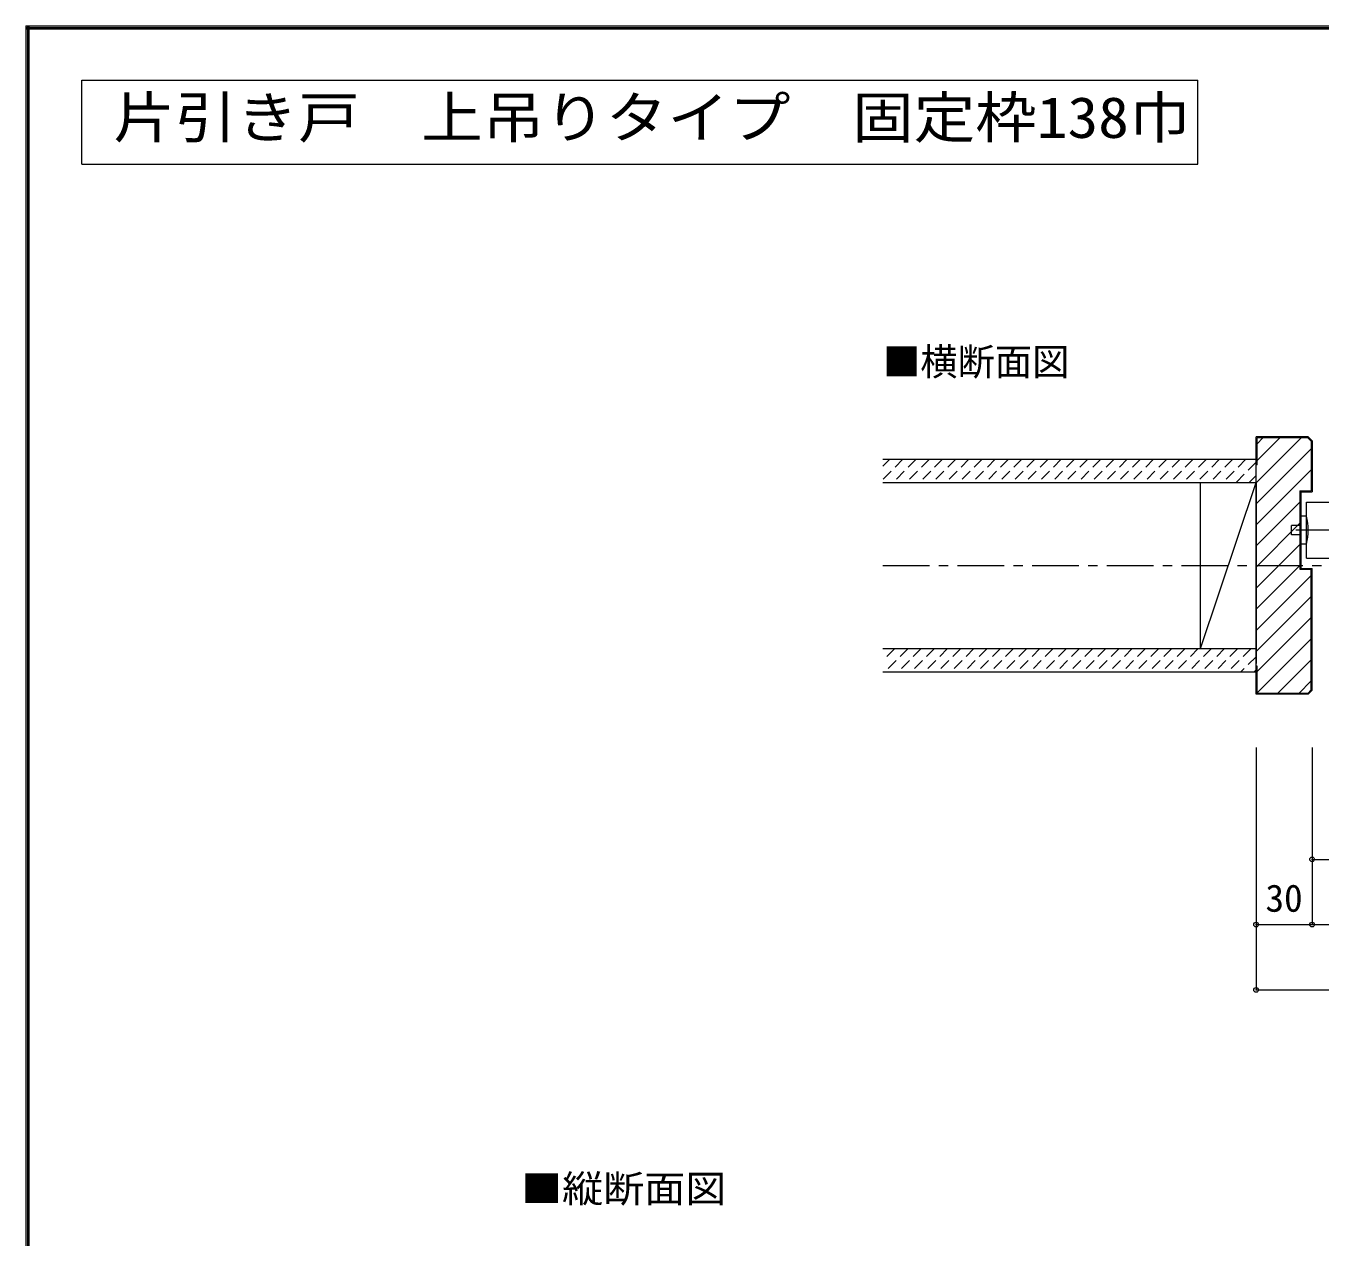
# Model space of a CAD drawing. Units: millimetres at full size, sheet at 1:5; details may follow other scales. Extents: x -973 to 977, y -718 to 696.
# Drawn here: x -973 to -280, y 46 to 696 of the extents above; entities that cross this region are included whole.
import ezdxf
from ezdxf.enums import TextEntityAlignment as Align

# ---------------------------------------------------------------- set-up
doc = ezdxf.new("R2010")
doc.units = ezdxf.units.MM
doc.header["$LTSCALE"] = 5
doc.header["$PDMODE"] = 32
doc.header["$PDSIZE"] = 2.5
doc.linetypes.add('CHAIN1', pattern=[8, 5, -1, 1, -1])
doc.linetypes.add('DASHED1', pattern=[1.8, 1.2, -0.6])
for name, color, linetype, lineweight in [('0-1_通り芯', 4, 'CHAIN1', 9), ('0-2_柱', 7, 'Continuous', 9), ('0-3_仕上げ', 2, 'Continuous', 9), ('0-4_枠', 3, 'Continuous', 9), ('0-6_扉', 2, 'Continuous', 9), ('0-7_金物', 7, 'Continuous', 9), ('0-A_文字', 7, 'Continuous', 9), ('0-B_寸法', 7, 'Continuous', 9), ('0-C_ハッチ', 4, 'DASHED1', 9), ('F-1_枠', 6, 'Continuous', 9)]:
    doc.layers.add(name, color=color, linetype=linetype, lineweight=lineweight)
doc.styles.add('ＭＳ ゴシック', font='')
doc.styles.get('ＭＳ ゴシック').set_extended_font_data('MS Gothic')

msp = doc.modelspace()

# ---------------------------------------------------------------- linework, layer by layer
at = {"layer": '0-1_通り芯'}
for p, q in [((292.306, 425.5), (-294.993, 425.5)), ((-513.993, 406.5), (511.306, 406.5))]:
    msp.add_line(p, q, dxfattribs=at)
at = {"layer": '0-2_柱', "color": 3}
for p, q in [((-343.872, 362), (-343.872, 451)), ((-313.993, 451), (-313.993, 354))]:
    msp.add_line(p, q, dxfattribs=at)
at = {"layer": '0-2_柱'}
msp.add_line((-343.872, 362), (-313.993, 451), dxfattribs=at)
at = {"layer": '0-3_仕上げ'}
for p, q in [((-513.993, 463.5), (-313.993, 463.5)), ((-513.993, 451), (-313.993, 451)), ((-513.993, 362), (-313.993, 362)), ((-513.993, 349.5), (-313.993, 349.5))]:
    msp.add_line(p, q, dxfattribs=at)
at = {"layer": '0-4_枠'}
for p, q in [((-313.993, 337.5), (-313.993, 475.5)), ((-286.114, 475.5), (-313.993, 475.5)), ((-313.493, 460.5), (-313.493, 475)), ((-286.321, 475), (-313.493, 475)), ((-286.321, 475), (-284.493, 473.171)), ((-286.114, 475.5), (-283.993, 473.379)), ((-284.493, 473.171), (-284.493, 446.5)), ((-283.993, 473.379), (-283.993, 446)), ((-313.493, 460.5), (-313.993, 460.5)), ((-290.493, 446.5), (-290.493, 404.5)), ((-290.493, 446.5), (-284.493, 446.5)), ((-289.993, 446), (-283.993, 446)), ((-289.993, 446), (-289.993, 405)), ((-290.493, 404.5), (-284.493, 404.5)), ((-289.993, 405), (-283.993, 405)), ((-286.114, 337.5), (-313.993, 337.5)), ((-286.321, 338), (-313.493, 338))]:
    msp.add_line(p, q, dxfattribs=at)
for points in [[(-286.321, 338), (-284.493, 339.828), (-284.493, 404.5)], [(-286.114, 337.5), (-283.993, 339.621), (-283.993, 405)], [(-313.493, 338), (-313.493, 352.5), (-313.993, 352.5)]]:
    msp.add_lwpolyline(points, dxfattribs=at)
at = {"layer": '0-6_扉', "color": 6}
for p, q in [((-286.993, 410.5), (-286.993, 440.5)), ((-286.993, 440.5), (-146.668, 440.5)), ((-286.993, 410.5), (-146.668, 410.5))]:
    msp.add_line(p, q, dxfattribs=at)
at = {"layer": '0-7_金物'}
for p, q in [((-286.993, 433), (-289.993, 433)), ((-289.993, 428), (-294.993, 428))]:
    msp.add_line(p, q, dxfattribs=at)
for points in [[(-286.993, 418), (-289.993, 418), (-289.993, 433)], [(-289.993, 423), (-294.993, 423), (-294.993, 428)]]:
    msp.add_lwpolyline(points, dxfattribs=at)
msp.add_arc((-317.444, 425.5), 31.361, 346.16371, 13.83632, dxfattribs=at)
at = {"layer": '0-A_文字', "color": 3}
for p, q in [((-943.333, 621.667), (-943.333, 666.667)), ((-943.333, 666.667), (-345.238, 666.667)), ((-345.238, 621.667), (-345.238, 666.667)), ((-943.333, 621.667), (-345.238, 621.667))]:
    msp.add_line(p, q, dxfattribs=at)
at = {"layer": '0-B_寸法', "color": 4}
for p, q in [((-313.993, 309), (-313.993, 179)), ((-283.993, 309), (-283.993, 214)), ((-283.993, 249), (281.306, 249)), ((-313.993, 214), (311.306, 214)), ((-313.993, 179), (311.306, 179))]:
    msp.add_line(p, q, dxfattribs=at)
at = {"layer": '0-B_寸法'}
for p in [(-283.993, 249), (-313.993, 214), (-283.993, 214), (-313.993, 179)]:
    msp.add_point(p, dxfattribs=at)
at = {"layer": '0-C_ハッチ', "linetype": 'Continuous'}
for p, q in [((-313.993, 450.941), (-289.934, 475)), ((-313.993, 462.255), (-301.247, 475)), ((-313.493, 471.815), (-310.308, 475)), ((-313.993, 439.627), (-284.493, 469.127)), ((-313.993, 428.314), (-284.493, 457.814)), ((-313.993, 417), (-290.493, 440.5)), ((-313.993, 405.686), (-290.493, 429.186)), ((-313.993, 394.372), (-290.493, 417.872)), ((-313.993, 383.059), (-290.493, 406.559)), ((-313.993, 371.745), (-284.493, 401.245)), ((-313.993, 360.431), (-284.493, 389.931)), ((-313.993, 349.117), (-284.493, 378.618)), ((-313.493, 338.303), (-284.493, 367.304)), ((-302.483, 338), (-284.493, 355.99)), ((-291.169, 338), (-284.493, 344.677))]:
    msp.add_line(p, q, dxfattribs=at)
at = {"layer": '0-C_ハッチ'}
for p, q in [((-510.343, 463.5), (-513.993, 459.851)), ((-503.272, 463.5), (-513.993, 452.78)), ((-496.201, 463.5), (-508.701, 451)), ((-489.13, 463.5), (-501.63, 451)), ((-482.059, 463.5), (-494.559, 451)), ((-474.988, 463.5), (-487.488, 451)), ((-467.917, 463.5), (-480.417, 451)), ((-460.846, 463.5), (-473.346, 451)), ((-453.775, 463.5), (-466.275, 451)), ((-446.704, 463.5), (-459.204, 451)), ((-439.633, 463.5), (-452.133, 451)), ((-432.562, 463.5), (-445.062, 451)), ((-425.491, 463.5), (-437.991, 451)), ((-418.42, 463.5), (-430.92, 451)), ((-411.348, 463.5), (-423.848, 451)), ((-404.277, 463.5), (-416.777, 451)), ((-397.206, 463.5), (-409.706, 451)), ((-390.135, 463.5), (-402.635, 451)), ((-383.064, 463.5), (-395.564, 451)), ((-375.993, 463.5), (-388.493, 451)), ((-368.922, 463.5), (-381.422, 451)), ((-361.851, 463.5), (-374.351, 451)), ((-354.78, 463.5), (-367.28, 451)), ((-347.709, 463.5), (-360.209, 451)), ((-340.638, 463.5), (-353.138, 451)), ((-333.567, 463.5), (-346.067, 451)), ((-326.496, 463.5), (-338.996, 451)), ((-319.425, 463.5), (-331.925, 451)), ((-313.993, 461.861), (-324.854, 451)), ((-313.993, 454.79), (-317.782, 451)), ((-507.635, 362), (-513.993, 355.642)), ((-500.564, 362), (-513.064, 349.5)), ((-493.493, 362), (-505.993, 349.5)), ((-486.422, 362), (-498.922, 349.5)), ((-479.351, 362), (-491.851, 349.5)), ((-472.28, 362), (-484.78, 349.5)), ((-465.209, 362), (-477.709, 349.5)), ((-458.138, 362), (-470.638, 349.5)), ((-451.067, 362), (-463.567, 349.5)), ((-443.996, 362), (-456.496, 349.5)), ((-436.925, 362), (-449.425, 349.5)), ((-429.854, 362), (-442.354, 349.5)), ((-422.782, 362), (-435.282, 349.5)), ((-415.711, 362), (-428.211, 349.5)), ((-408.64, 362), (-421.14, 349.5)), ((-401.569, 362), (-414.069, 349.5)), ((-394.498, 362), (-406.998, 349.5)), ((-387.427, 362), (-399.927, 349.5)), ((-380.356, 362), (-392.856, 349.5)), ((-373.285, 362), (-385.785, 349.5)), ((-366.214, 362), (-378.714, 349.5)), ((-359.143, 362), (-371.643, 349.5)), ((-352.072, 362), (-364.572, 349.5)), ((-345.001, 362), (-357.501, 349.5)), ((-337.93, 362), (-350.43, 349.5)), ((-330.859, 362), (-343.359, 349.5)), ((-323.787, 362), (-336.287, 349.5)), ((-316.716, 362), (-329.216, 349.5)), ((-313.993, 357.653), (-322.145, 349.5)), ((-313.993, 350.581), (-315.074, 349.5))]:
    msp.add_line(p, q, dxfattribs=at)
at = {"layer": 'F-1_枠'}
for p, q in [((-973.347, 695.833), (-973.347, -700.833)), ((-973.347, 695.833), (976.653, 695.833)), ((-973.347, 695), (976.653, 695)), ((-973.347, 694.167), (976.653, 694.167)), ((-972.514, 695.833), (-972.514, -700.833)), ((-971.68, 695.833), (-971.68, -700.833))]:
    msp.add_line(p, q, dxfattribs=at)

# ---------------------------------------------------------------- texts
at = {"layer": '0-A_文字', "color": 3, "style": 'ＭＳ ゴシック', "width": 1.1}
msp.add_text('片引き戸\u3000上吊りタイプ\u3000固定枠138巾', height=21.99, dxfattribs=at).set_placement((-926.458, 629.167), align=Align.BOTTOM_LEFT)
at = {"layer": '0-A_文字', "style": 'ＭＳ ゴシック'}
msp.add_text('■横断面図', height=14.66, dxfattribs=at).set_placement((-513.993, 504), align=Align.BOTTOM_LEFT)
at = {"layer": '0-A_文字', "style": 'ＭＳ ゴシック', "width": 1.1}
msp.add_text('■縦断面図', height=14.66, dxfattribs=at).set_placement((-707.953, 60.681), align=Align.BOTTOM_LEFT)
at = {"layer": '0-B_寸法', "style": 'ＭＳ ゴシック'}
msp.add_text('30', height=14.66, dxfattribs=at).set_placement((-308.993, 216.5), align=Align.BOTTOM_LEFT)

doc.saveas('drawing.dxf')
